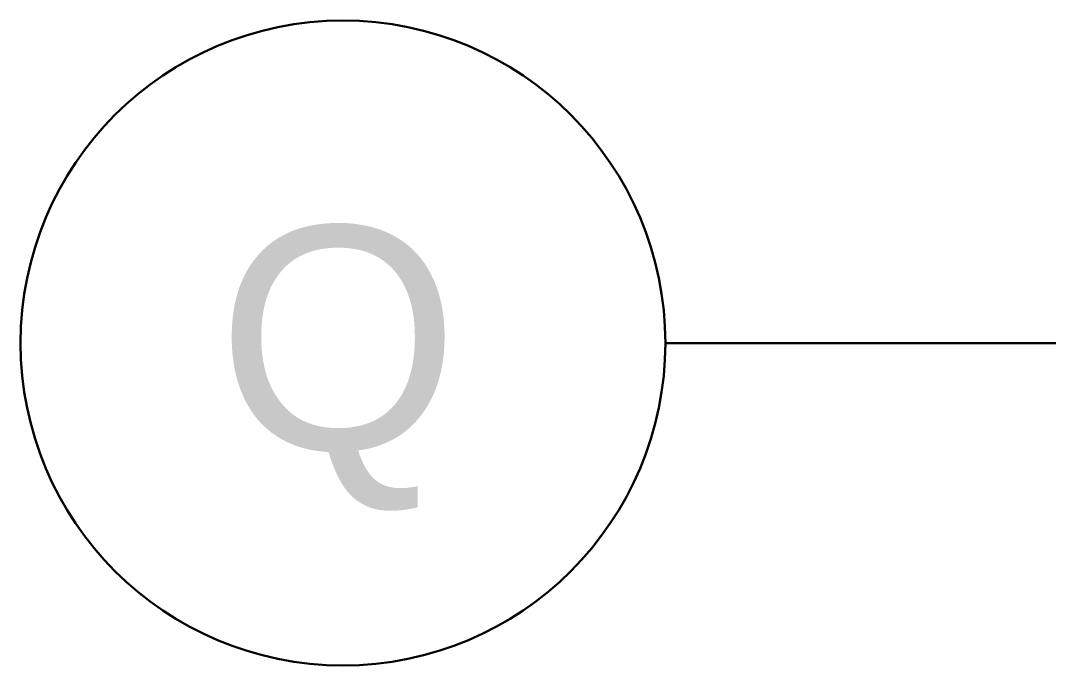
# Model space of a CAD drawing. Header units: millimetres. Extents: x -4000 to 187956, y -58990 to 162485.
# Drawn here: x -2124 to -52, y 139800 to 141100 of the extents above; entities that cross this region are included whole.
import ezdxf

# ---------------------------------------------------------------- set-up
doc = ezdxf.new("R2010")
doc.units = ezdxf.units.MM
doc.linetypes.add('Grid Line', pattern=[2222.5, 1270, -317.5, 317.5, -317.5])
doc.linetypes.add('Grid Line 12_5mm', pattern=[2150, 1250, -300, 300, -300])
doc.layers.add('S-GRID', color=1, linetype='Continuous', lineweight=30)
doc.layers.add('S-GRID-IDEN', color=1, linetype='Continuous', lineweight=30)
doc.styles.add('Arial', font='arial.ttf', dxfattribs={"height": 450})

# ---------------------------------------------------------------- blocks, each defined once
blk = doc.blocks.new('CMF2_NHAXUONG_A_rvt-1-0_000')
at = {"layer": 'S-GRID', "linetype": 'Grid Line 12_5mm', "lineweight": 9}
blk.add_line((-824.3, 140450), (183641.1, 140450), dxfattribs=at)
blk = doc.blocks.new('Grid - M_Grid Head - Circle 2-61448-0_000')
at = {"layer": 'S-GRID-IDEN'}
blk.add_circle((0, 0), 6.5, dxfattribs=at)

msp = doc.modelspace()

# ---------------------------------------------------------------- block references
at = {"lineweight": 5}
msp.add_blockref('CMF2_NHAXUONG_A_rvt-1-0_000', (0, 0), dxfattribs=at)

# ---------------------------------------------------------------- next in the draw order: linework, layer by layer
at = {"layer": 'S-GRID', "linetype": 'Grid Line'}
msp.add_line((-824.3, 140450), (183641.1, 140450), dxfattribs=at)

# ---------------------------------------------------------------- next in the draw order: block references
at = {"layer": 'S-GRID-IDEN', "xscale": 99.99999999999993, "yscale": 99.99999999999993, "zscale": 99.99999999999993, "rotation": 269.9999999999994}
msp.add_blockref('Grid - M_Grid Head - Circle 2-61448-0_000', (-1474.3, 140450), dxfattribs=at)

# ---------------------------------------------------------------- next in the draw order: texts
at = {"layer": 'S-GRID-IDEN', "insert": (-1728.3, 140685.3), "char_height": 450, "width": 601.266, "attachment_point": 1, "style": 'Arial'}
msp.add_mtext('Q', dxfattribs=at)

doc.saveas('drawing.dxf')
